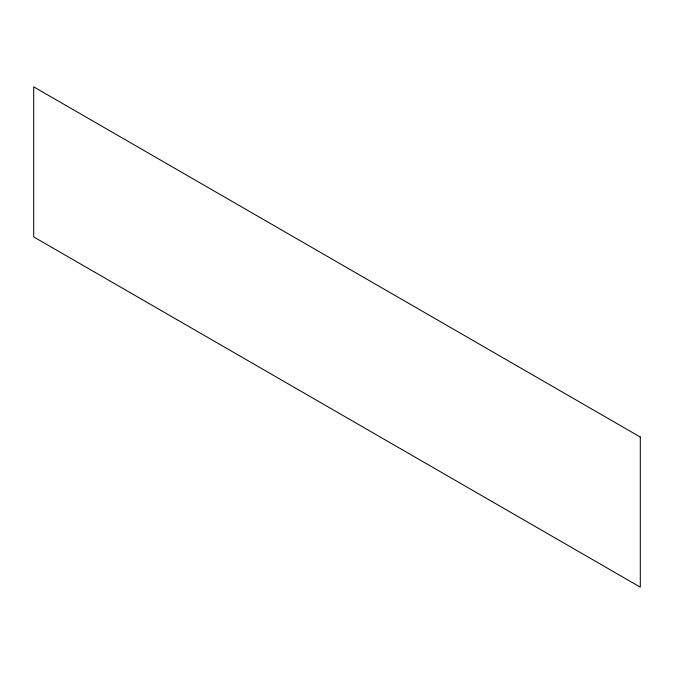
<?xml version="1.0" encoding="UTF-8"?>
<svg xmlns="http://www.w3.org/2000/svg" width="674" height="674" viewBox="0 0 674 674"><rect width="100%" height="100%" fill="white"/><g stroke="black" fill="none" stroke-linecap="round" stroke-linejoin="round"><path stroke-width="1.01" d="M640.3 437.064L33.7 86.845L33.7 236.936L640.3 587.155L640.3 437.064"/></g></svg>
